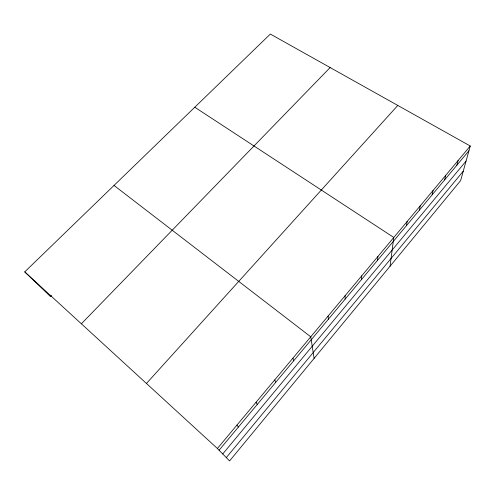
<?xml version="1.0" encoding="UTF-8"?>
<svg xmlns="http://www.w3.org/2000/svg" width="495" height="495" viewBox="0 0 495 495"><rect width="100%" height="100%" fill="white"/><g stroke="black" fill="none" stroke-linecap="round" stroke-linejoin="round"><path stroke-width="0.74" d="M361.554 279.458L361.703 275.857M377.586 260.24L377.926 256.447M390.048 266.236L393.791 237.47L194.783 107.229M406.469 225.621L407.131 221.513M419.426 210.097L420.23 205.846M432.141 194.857L433.082 190.476M444.628 179.889L445.698 175.385M456.885 165.194L458.085 160.566M470.25 146.013L460.641 180.588L229.575 460.938L217.385 448.495L24.75 271.885L270.332 34.062L470.25 146.013L217.385 448.495M226.308 457.597L463.246 171.208M222.744 453.958L466.061 161.079M219.081 450.221L468.932 150.758M146.458 383.464L397.794 105.441M81.372 323.792L330.134 67.549M51.616 295.509L50.527 296.598L24.75 271.885M114.011 185.439L310.755 336.804L314.102 358.386M236.975 425.057L238.398 427.061M256.094 402.188L257.258 404.458M274.75 379.869L275.672 382.394M292.966 358.083L293.653 360.843M328.129 316.014L328.377 319.219M345.108 295.707L345.151 299.116"/></g></svg>
